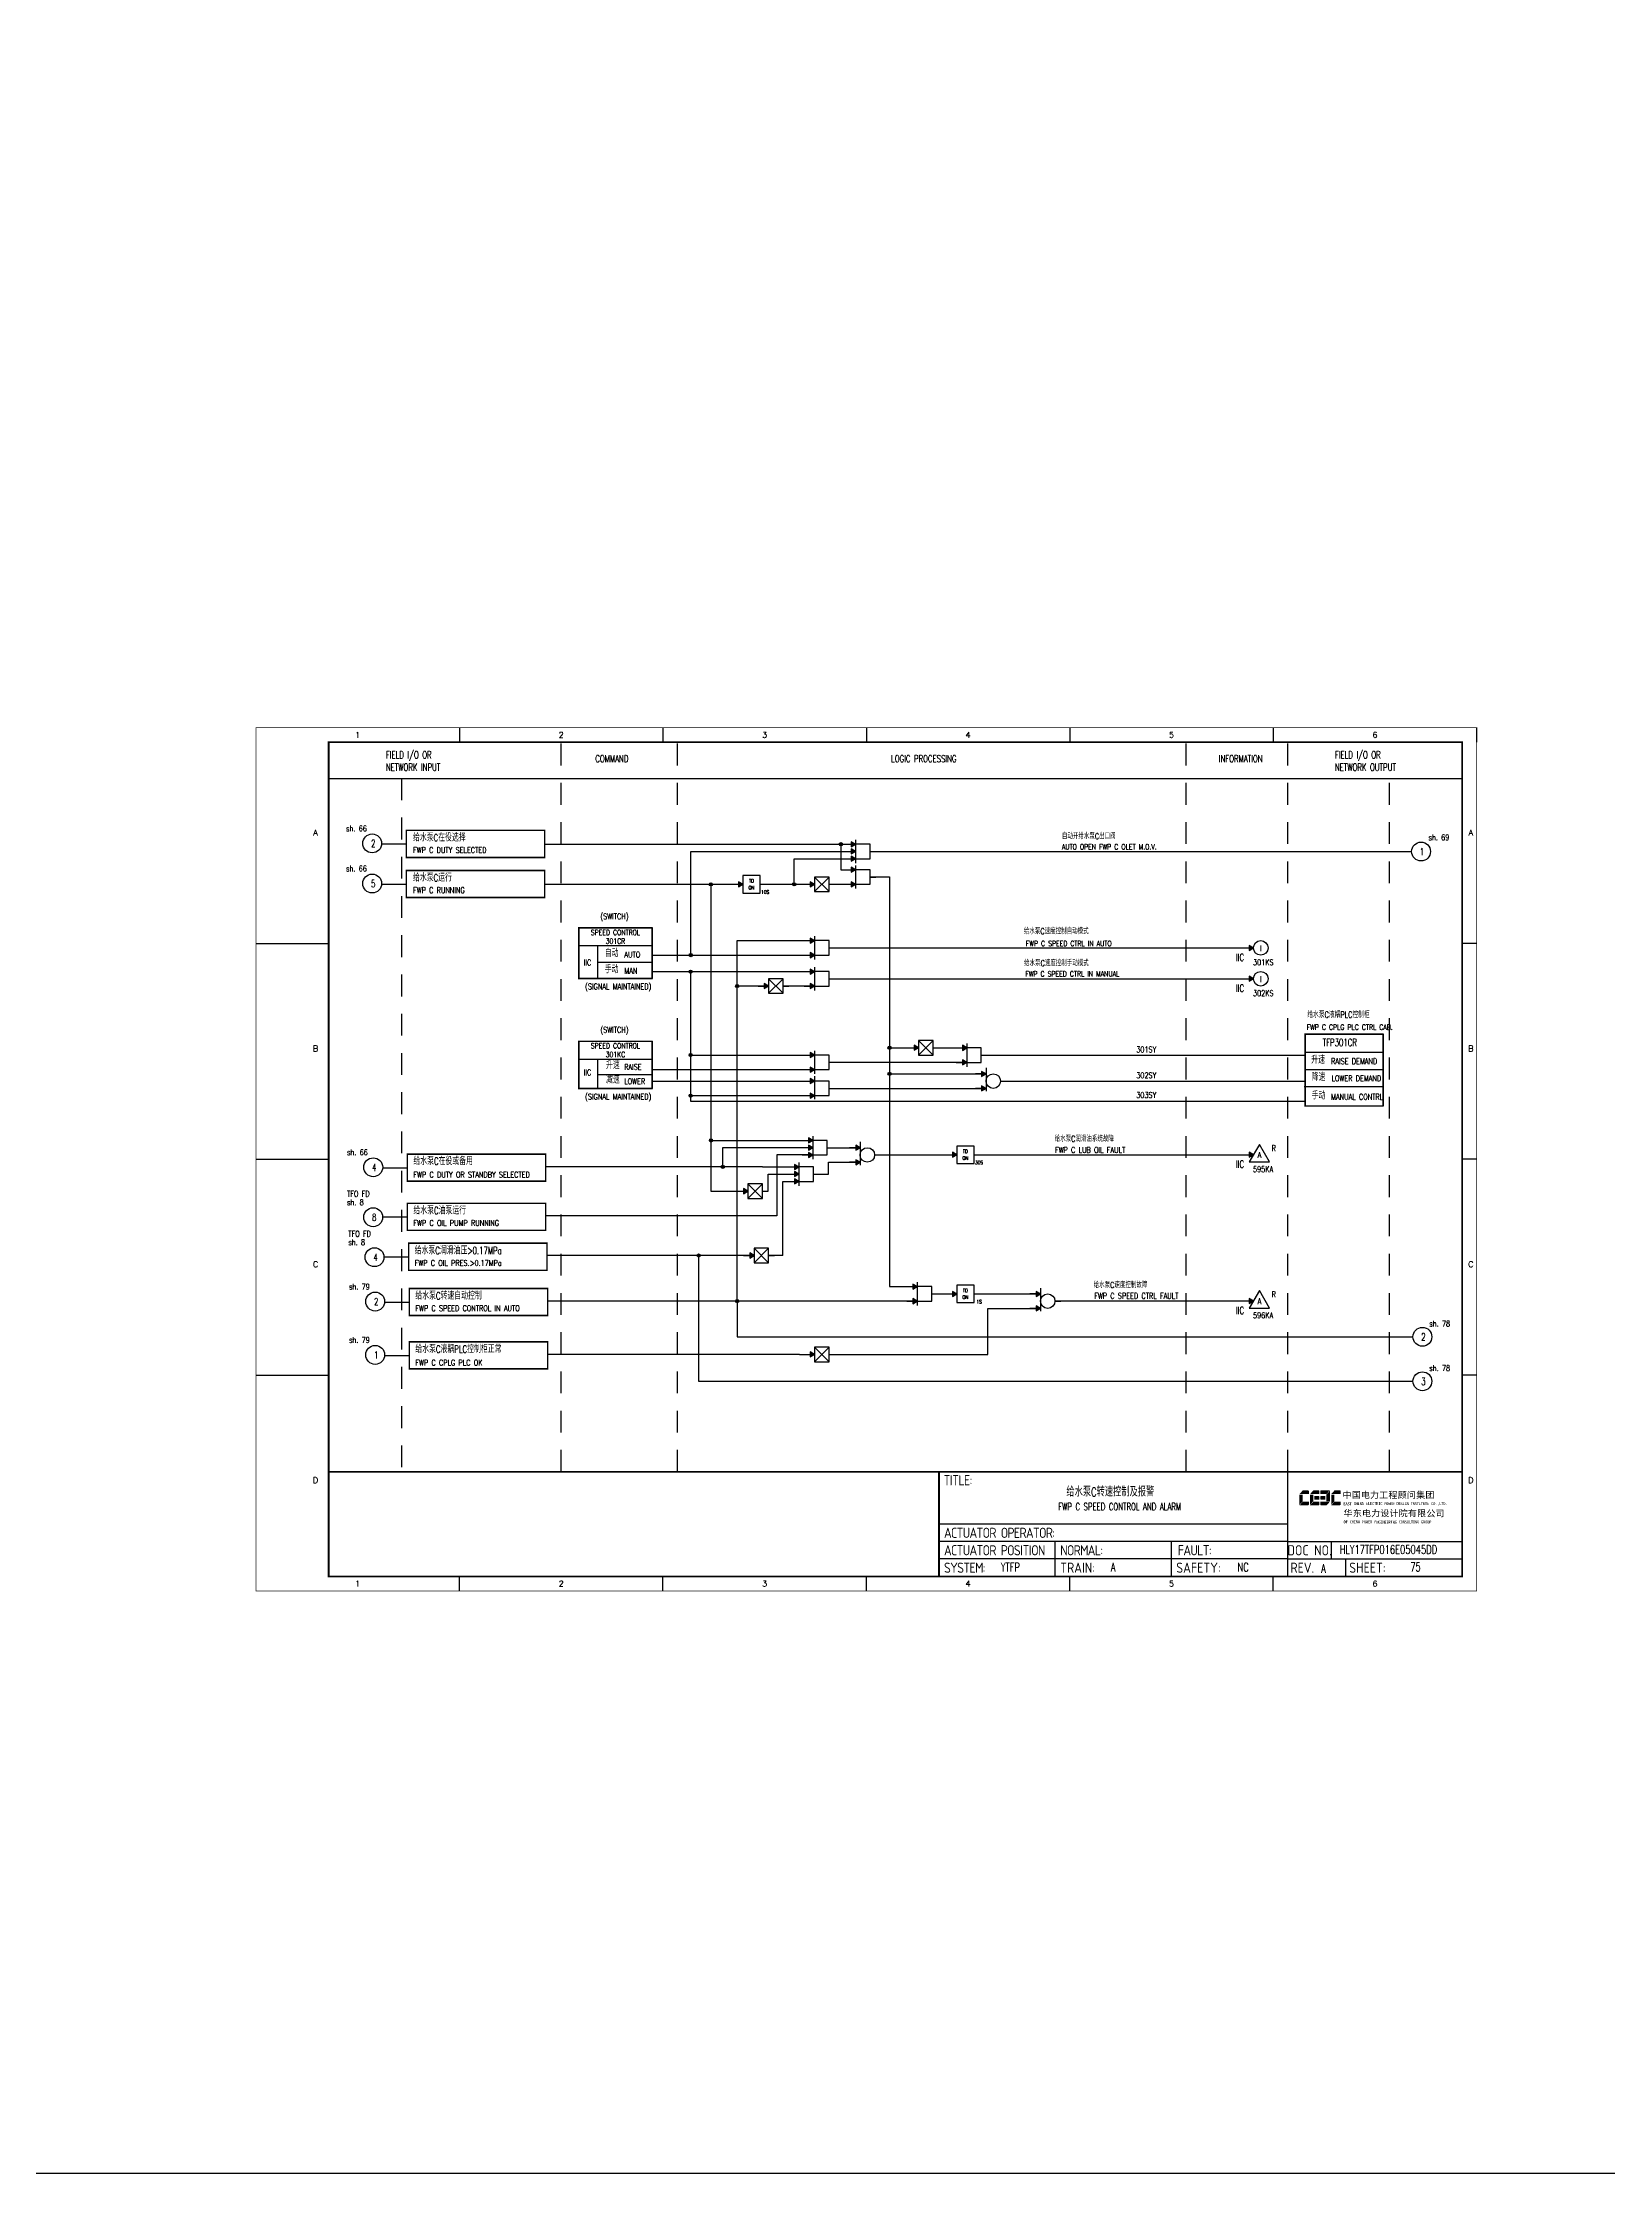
# Model space of a CAD drawing. Header units: millimetres. Extents: x 38833 to 52469, y 29493 to 32647.
# Drawn here: x 44961 to 45500, y 29493 to 30226 of the extents above; entities that cross this region are included whole.
import ezdxf
from ezdxf.enums import TextEntityAlignment as Align

# ---------------------------------------------------------------- set-up
doc = ezdxf.new("R2010")
doc.units = ezdxf.units.MM
doc.linetypes.add('JIS_02_0.7', pattern=[1.35, 0.75, -0.6])
for name, color, linetype in [('BLOCK', 7, 'Continuous'), ('BORDER', 1, 'Continuous'), ('MLINE', 6, 'Continuous'), ('TITLE', 1, 'Continuous'), ('TK', 7, 'Continuous'), ('图框_外框线', 7, 'Continuous'), ('图框_标题栏文字', 6, 'Continuous')]:
    doc.layers.add(name, color=color, linetype=linetype)
doc.styles.add('DANIEL', font='COMPLEX', dxfattribs={"width": 0.7, "bigfont": 'GVFS'})
doc.styles.add('ecepdi', font='simhei.ttf', dxfattribs={"width": 0.9})
doc.styles.get("Standard").update_dxf_attribs({"font": 'romans.shx', "width": 0.7, "bigfont": 'hztxta.shx'})
doc.styles.add('工程字', font='gbenor.shx', dxfattribs={"bigfont": 'gbcbig.shx'})

# ---------------------------------------------------------------- blocks, each defined once
blk = doc.blocks.new('TD ON')
at = {"layer": 'BORDER'}
blk.add_hatch(color=256, dxfattribs=at).paths.add_polyline_path([(2178.99, 3763.24), (2177.49, 3764.11), (2177.49, 3762.37)])
for p, q in [((2176.99, 3763.24), (2178.99, 3763.24)), ((2184.99, 3763.24), (2186.99, 3763.24))]:
    blk.add_line(p, q, dxfattribs=at)
for points in [[(2178.99, 3763.24), (2177.49, 3764.11), (2177.49, 3762.37)], [(2184.99, 3766.24), (2178.99, 3766.24), (2178.99, 3760.24), (2184.99, 3760.24)]]:
    blk.add_lwpolyline(points, close=True, dxfattribs=at)
at = {"layer": 'BORDER', "style": 'DANIEL', "width": 0.8}
for s, p in [('ON', (2181.94, 3762.09)), ('TD', (2181.94, 3764.43))]:
    blk.add_text(s, height=1.2, dxfattribs=at).set_placement(p, align=Align.MIDDLE)
blk = doc.blocks.new('huo')
at = {"layer": 'BORDER'}
for points in [[(-72.15, 909.27), (-73.65, 910.13), (-73.65, 908.4)], [(-72.15, 904.27), (-73.65, 905.13), (-73.65, 903.4)]]:
    blk.add_hatch(color=256, dxfattribs=at).paths.add_polyline_path(points)
for p, q in [((-72.15, 909.27), (-75.75, 909.27)), ((-72.15, 911.28), (-72.15, 903.28)), ((-72.15, 904.27), (-75.75, 904.27)), ((-67.15, 906.77), (-65.15, 906.77))]:
    blk.add_line(p, q, dxfattribs=at)
for points in [[(-72.15, 909.27), (-73.65, 910.13), (-73.65, 908.4)], [(-72.15, 904.27), (-73.65, 905.13), (-73.65, 903.4)]]:
    blk.add_lwpolyline(points, close=True, dxfattribs=at)
blk.add_circle((-69.65, 906.77), 2.5, dxfattribs=at)
blk = doc.blocks.new('A$C1E0003F3')
h = blk.add_hatch(color=152)
edge = h.paths.add_edge_path()
edge.add_ellipse((5.15, 4.41), major_axis=(0, 0.211), ratio=0.769231, start_angle=-90, end_angle=0)
edge.add_line((5.15, 4.62), (3.22, 4.62))
edge.add_line((3.22, 4.62), (2.09, 3.35))
edge.add_line((2.09, 3.35), (5.32, 3.35))
edge.add_line((5.32, 3.35), (5.32, 4.41))
h.paths.add_polyline_path([(3.22, 3.23), (2.09, 3.23), (2.09, -0.36), (3.22, 0.91)])
edge = h.paths.add_edge_path()
edge.add_line((5.32, 0.81), (3.27, 0.81))
edge.add_line((3.27, 0.81), (2.13, -0.46))
edge.add_line((2.13, -0.46), (5.15, -0.46))
edge.add_ellipse((5.15, -0.25), major_axis=(0, 0.211), ratio=0.769231, start_angle=180, end_angle=270)
edge.add_line((5.32, -0.25), (5.32, 0.81))
h = blk.add_hatch(color=152)
edge = h.paths.add_edge_path()
edge.add_ellipse((8.78, 4.41), major_axis=(0, 0.211), ratio=0.769231, start_angle=-90, end_angle=0)
edge.add_line((8.78, 4.62), (6.84, 4.62))
edge.add_line((6.84, 4.62), (5.71, 3.35))
edge.add_line((5.71, 3.35), (8.94, 3.35))
edge.add_line((8.94, 3.35), (8.94, 4.41))
h.paths.add_polyline_path([(6.84, 3.23), (5.71, 3.23), (5.71, -0.36), (6.84, 0.91)])
edge = h.paths.add_edge_path()
edge.add_ellipse((8.78, 2.49), major_axis=(0, 0.211), ratio=0.769231, start_angle=-90, end_angle=0)
edge.add_line((8.78, 2.7), (7.22, 2.7))
edge.add_line((7.22, 2.7), (7.22, 1.44))
edge.add_line((7.22, 1.44), (8.78, 1.44))
edge.add_ellipse((8.78, 1.65), major_axis=(0, 0.211), ratio=0.769231, start_angle=180, end_angle=270)
edge.add_line((8.94, 1.65), (8.94, 2.49))
edge = h.paths.add_edge_path()
edge.add_line((8.94, 0.81), (6.89, 0.81))
edge.add_line((6.89, 0.81), (5.75, -0.46))
edge.add_line((5.75, -0.46), (8.78, -0.46))
edge.add_ellipse((8.78, -0.25), major_axis=(0, 0.211), ratio=0.769231, start_angle=180, end_angle=270)
edge.add_line((8.94, -0.25), (8.94, 0.81))
h = blk.add_hatch(color=1)
edge = h.paths.add_edge_path()
edge.add_line((12.48, 4.62), (9.46, 4.62))
edge.add_ellipse((9.46, 4.41), major_axis=(0, 0.211), ratio=0.769231, start_angle=0, end_angle=90)
edge.add_line((9.3, 4.41), (9.3, 3.35))
edge.add_line((9.3, 3.35), (11.35, 3.35))
edge.add_line((11.35, 3.35), (12.48, 4.62))
h.paths.add_polyline_path([(12.57, 4.56), (11.38, 3.23), (11.38, 0.93), (12.57, 0.93)])
edge = h.paths.add_edge_path()
edge.add_line((11.03, 2.7), (9.46, 2.7))
edge.add_ellipse((9.46, 2.49), major_axis=(0, 0.211), ratio=0.769231, start_angle=0, end_angle=90)
edge.add_line((9.3, 2.49), (9.3, 1.65))
edge.add_ellipse((9.46, 1.65), major_axis=(0, 0.211), ratio=0.769231, start_angle=90, end_angle=180)
edge.add_line((9.46, 1.44), (11.03, 1.44))
edge.add_line((11.03, 1.44), (11.03, 2.7))
h = blk.add_hatch(color=1)
edge = h.paths.add_edge_path()
edge.add_line((12.58, 0.79), (9.3, 0.79))
edge.add_line((9.3, 0.79), (9.3, -0.27))
edge.add_ellipse((9.46, -0.27), major_axis=(0, 0.211), ratio=0.769231, start_angle=90, end_angle=180)
edge.add_line((9.46, -0.48), (11.43, -0.48))
edge.add_line((11.43, -0.48), (12.58, 0.79))
h = blk.add_hatch(color=152)
edge = h.paths.add_edge_path()
edge.add_ellipse((16.11, 4.41), major_axis=(0, 0.211), ratio=0.769231, start_angle=-90, end_angle=0)
edge.add_line((16.11, 4.62), (14.14, 4.62))
edge.add_line((14.14, 4.62), (13, 3.35))
edge.add_line((13, 3.35), (16.27, 3.35))
edge.add_line((16.27, 3.35), (16.27, 4.41))
h.paths.add_polyline_path([(14.14, 3.23), (13, 3.23), (13, -0.36), (14.14, 0.91)])
edge = h.paths.add_edge_path()
edge.add_line((16.27, 0.81), (14.18, 0.81))
edge.add_line((14.18, 0.81), (13.04, -0.46))
edge.add_line((13.04, -0.46), (16.03, -0.46))
edge.add_ellipse((16.03, -0.15), major_axis=(0, 0.316), ratio=0.769231, start_angle=180, end_angle=270)
edge.add_line((16.27, -0.15), (16.27, 0.81))
at = {"layer": 'TITLE', "color": 7, "style": 'ecepdi'}
for s, p in [('中', (16.92, 1.94)), ('国', (20.09, 2)), ('电', (23.25, 1.99)), ('力', (26.39, 1.96)), ('工', (29.53, 1.95)), ('程', (32.71, 1.98)), ('顾', (35.9, 1.98)), ('问', (39.09, 1.94)), ('集', (42.26, 1.98)), ('团', (45.42, 2.01)), ('华', (17.24, -4.31)), ('东', (20.45, -4.29)), ('电', (23.62, -4.35)), ('力', (26.75, -4.32)), ('设', (29.92, -4.3)), ('计', (33.05, -4.31)), ('院', (36.26, -4.29)), ('有', (39.41, -4.29)), ('限', (42.57, -4.32)), ('公', (45.78, -4.38)), ('司', (48.91, -4.35))]:
    blk.add_text(s, height=2.2, dxfattribs=at).set_placement(p)
at = {"layer": 'TITLE', "color": 7, "style": 'ecepdi', "width": 0.975}
for s, p in [('E', (17.58, 0.02)), ('A', (18.29, 0.03)), ('S', (19, 0.03)), ('T', (19.7, 0.03)), ('C', (21.1, 0.09)), ('H', (21.77, 0.09)), ('I', (22.46, 0.09)), ('N', (23.17, 0.1)), ('A', (23.86, 0.1)), ('E', (25.35, 0.09)), ('L', (26.05, 0.11)), ('E', (26.76, 0.1)), ('C', (27.46, 0.12)), ('T', (28.18, 0.11)), ('R', (28.87, 0.1)), ('I', (29.57, 0.11)), ('C', (30.28, 0.1)), ('P', (31.64, 0.09)), ('O', (32.32, 0.08)), ('W', (33.03, 0.08)), ('E', (33.72, 0.08)), ('R', (34.42, 0.09)), ('D', (35.81, 0.1)), ('E', (36.52, 0.1)), ('S', (37.2, 0.1)), ('I', (37.91, 0.09)), ('G', (38.68, 0.11)), ('N', (39.38, 0.09)), ('I', (40.72, 0.07)), ('N', (41.43, 0.08)), ('S', (42.14, 0.08)), ('T', (42.83, 0.08)), ('I', (43.52, 0.09)), ('T', (44.22, 0.07)), ('U', (44.93, 0.07)), ('T', (45.63, 0.08)), ('E', (46.34, 0.09)), ('C', (47.76, 0.11)), ('O', (48.48, 0.1)), ('L', (50.56, 0.1)), ('T', (51.27, 0.1)), ('D', (51.96, 0.1)), ('O', (17.67, -6.18)), ('OF', (18.01, -6.2)), ('F', (18.37, -6.2)), ('C', (19.8, -6.19)), ('H', (20.47, -6.19)), ('I', (21.15, -6.19)), ('N', (21.87, -6.18)), ('A', (22.56, -6.18)), ('P', (23.98, -6.2)), ('O', (24.66, -6.21)), ('W', (25.36, -6.21)), ('E', (26.06, -6.21)), ('R', (26.75, -6.2)), ('E', (28.19, -6.24)), ('N', (28.91, -6.27)), ('G', (29.62, -6.26)), ('I', (30.32, -6.27)), ('N', (31.02, -6.27)), ('E', (31.7, -6.28)), ('E', (32.41, -6.27)), ('R', (33.1, -6.24)), ('I', (33.81, -6.24)), ('N', (34.51, -6.26)), ('G', (35.2, -6.24)), ('C', (36.61, -6.19)), ('O', (37.3, -6.21)), ('N', (38, -6.2)), ('S', (38.71, -6.21)), ('U', (39.41, -6.18)), ('L', (40.11, -6.18)), ('T', (40.81, -6.19)), ('I', (41.51, -6.21)), ('N', (42.2, -6.21)), ('G', (42.91, -6.17)), ('G', (44.29, -6.2)), ('R', (45, -6.21)), ('O', (45.69, -6.22)), ('U', (46.39, -6.2)), ('P', (47.1, -6.23)), ('.', (49.23, 0.1)), (',', (49.87, 0.1)), ('.', (52.72, 0.11))]:
    blk.add_text(s, height=1, dxfattribs=at).set_placement(p, align=Align.MIDDLE_CENTER)
blk = doc.blocks.new('A$C613255F0')
for p, q in [((70, 297), (70, 292)), ((140, 297), (140, 292)), ((210, 297), (210, 292)), ((280, 297), (280, 292)), ((350, 297), (350, 292)), ((420, 297), (420, 292)), ((0, 222.75), (25, 222.75)), ((420, 222.75), (415, 222.75)), ((0, 148.5), (25, 148.5)), ((420, 148.5), (415, 148.5)), ((0, 74.25), (25, 74.25)), ((420, 74.25), (415, 74.25)), ((70, 0), (70, 5)), ((140, 0), (140, 5)), ((210, 0), (210, 5)), ((280, 0), (280, 5)), ((350, 0), (350, 5))]:
    blk.add_line(p, q)
at = {"layer": 'MLINE', "linetype": 'JIS_02_0.7', "ltscale": 10}
for p, q in [((105, 41), (105, 292)), ((145, 41), (145, 292)), ((320, 41), (320, 292)), ((355, 41), (355, 292)), ((50, 279.56), (50, 41)), ((390, 41), (390, 279.56))]:
    blk.add_line(p, q, dxfattribs=at)
at = {"layer": 'MLINE'}
blk.add_line((25, 279.56), (415, 279.56), dxfattribs=at)
at = {"layer": '图框_外框线'}
for p, q in [((355, 5), (355, 41)), ((355, 23), (235, 23)), ((355, 17), (235, 17)), ((275, 11), (275, 17)), ((315, 11), (315, 17)), ((355, 17), (415, 17)), ((370, 11), (370, 17)), ((355, 11), (235, 11)), ((355, 11), (235, 11)), ((275, 5), (275, 11)), ((315, 5), (315, 11)), ((355, 11), (415, 11)), ((375, 5), (375, 11))]:
    blk.add_line(p, q, dxfattribs=at)
for points, const_width in [([(0, 0), (420, 0), (420, 297), (0, 297)], 0.3), ([(25, 5), (415, 5), (415, 292), (25, 292)], 0.6)]:
    blk.add_lwpolyline(points, close=True, dxfattribs=dict(at, const_width=const_width))
at = {"layer": '图框_外框线', "const_width": 0.6}
blk.add_lwpolyline([(235, 41), (25, 41)], dxfattribs=at)
at = {"layer": '图框_外框线'}
blk.add_lwpolyline([(415, 41, 0.6, 0.6, 0), (235, 41, 0.6, 0.6, 0), (235, 5, 0, 0, 0)], format="xyseb", dxfattribs=at)
blk.add_blockref('A$C1E0003F3', (356.94, 29.95))
at = {"layer": 'MLINE', "char_height": 2.5, "width": 31.8959, "attachment_point": 1}
for s, insert in [('FIELD I/O OR', (44.67, 288.89)), ('COMMAND', (116.74, 287.58)), ('LOGIC PROCESSING', (218.52, 287.58)), ('INFORMATION', (331.25, 287.58)), ('FIELD I/O OR', (371.22, 288.89)), ('NETWORK INPUT', (44.67, 284.64)), ('NETWORK OUTPUT', (371.22, 284.64))]:
    blk.add_mtext(s, dxfattribs=dict(at, insert=insert))
at = {"layer": 'TK', "color": 3}
for s, p in [('1', (35, 294.5)), ('2', (105, 294.5)), ('3', (175, 294.5)), ('4', (245, 294.5)), ('5', (315, 294.5)), ('6', (385, 294.5)), ('1', (35, 2.5)), ('2', (105, 2.5)), ('3', (175, 2.5)), ('4', (245, 2.5)), ('5', (315, 2.5)), ('6', (385, 2.5))]:
    blk.add_text(s, height=2, dxfattribs=at).set_placement(p, align=Align.MIDDLE)
for s, p in [('A', (20.5, 259.88)), ('A', (418, 259.88)), ('B', (20.5, 185.62)), ('B', (418, 185.62)), ('C', (20.5, 111.38)), ('C', (418, 111.38)), ('D', (20.5, 37.12)), ('D', (418, 37.12))]:
    blk.add_text(s, height=2, dxfattribs=at).set_placement(p, align=Align.CENTER)
at = {"layer": '图框_标题栏文字', "char_height": 3.5, "style": '工程字'}
for s, insert, width, attachment_point in [('{\\T0.9; TITLE:}', (234.86, 38.09), 14.2249, 4), ('{\\T0.9; ACTUATOR OPERATOR:}', (235, 20), 40, 4), ('{\\T0.9; ACTUATOR POSITION}', (235, 14), 45, 4), ('{\\T0.9; NORMAL:}', (275, 14), 18.2557, 4), ('{\\T0.9; FAULT:}', (315.44, 14), 15, 4), ('DOC NO.', (362.5, 14), 15, 5), ('{\\T0.9; SYSTEM:}', (235, 8), 17.9526, 4), ('{\\T0.9; }TRAIN: ', (275, 8), 17.6638, 4), ('SAFETY:', (324.3, 8), 22.3993, 5), ('REV.', (360, 8), 10, 5), ('SHEET:', (382.42, 8), 20, 5)]:
    blk.add_mtext(s, dxfattribs=dict(at, insert=insert, width=width, attachment_point=attachment_point))

msp = doc.modelspace()

# ---------------------------------------------------------------- hatches: boundary and pattern name
h = msp.add_hatch(color=256)
edge = h.paths.add_edge_path()
edge.add_arc((45235.8, 29950.37), 0.55, 0, 360)
h = msp.add_hatch(color=256)
edge = h.paths.add_edge_path()
edge.add_arc((45191.06, 29936.55), 0.55, 0, 360)
h = msp.add_hatch(color=256)
edge = h.paths.add_edge_path()
edge.add_arc((45219.74, 29936.58), 0.55, 0, 360)
for points in [[(45377.77, 29914.69), (45376.27, 29915.56), (45376.27, 29913.83)], [(45377.77, 29904.07), (45376.27, 29904.93), (45376.27, 29903.2)], [(45377.77, 29843.54), (45376.27, 29844.41), (45376.27, 29842.68)], [(45377.77, 29793.24), (45376.27, 29794.11), (45376.27, 29792.38)]]:
    msp.add_hatch(color=256).paths.add_polyline_path(points)
h = msp.add_hatch(color=256)
edge = h.paths.add_edge_path()
edge.add_arc((45184.14, 29912.21), 0.55, 0, 360)
h = msp.add_hatch(color=256)
edge = h.paths.add_edge_path()
edge.add_arc((45184.11, 29906.51), 0.55, 0, 360)
h = msp.add_hatch(color=256)
edge = h.paths.add_edge_path()
edge.add_arc((45200.12, 29901.57), 0.55, 0, 360)
h = msp.add_hatch(color=256)
edge = h.paths.add_edge_path()
edge.add_arc((45252.55, 29880.33), 0.55, 0, 360)
h = msp.add_hatch(color=256)
edge = h.paths.add_edge_path()
edge.add_arc((45184.11, 29877.83), 0.55, 0, 360)
h = msp.add_hatch(color=256)
edge = h.paths.add_edge_path()
edge.add_arc((45252.55, 29871.37), 0.55, 0, 360)
h = msp.add_hatch(color=256)
edge = h.paths.add_edge_path()
edge.add_arc((45184.11, 29863.87), 0.55, 0, 360)
h = msp.add_hatch(color=256)
edge = h.paths.add_edge_path()
edge.add_arc((45191.09, 29848.47), 0.55, 0, 360)
h = msp.add_hatch(color=256)
edge = h.paths.add_edge_path()
edge.add_arc((45195.15, 29839.37), 0.55, 0, 360)
h = msp.add_hatch(color=256)
edge = h.paths.add_edge_path()
edge.add_arc((45186.86, 29808.88), 0.55, 0, 360)
h = msp.add_hatch(color=256)
edge = h.paths.add_edge_path()
edge.add_arc((45200.12, 29793.18), 0.55, 0, 360)
at = {"layer": 'BORDER'}
for points in [[(45240.88, 29950.38), (45239.38, 29951.24), (45239.38, 29949.51)], [(45240.88, 29947.9), (45239.38, 29948.76), (45239.38, 29947.03)], [(45240.88, 29945.38), (45239.38, 29946.24), (45239.38, 29944.51)], [(45226.75, 29936.58), (45225.25, 29937.45), (45225.25, 29935.72)], [(45240.88, 29941.58), (45239.38, 29942.45), (45239.38, 29940.72)], [(45240.88, 29936.58), (45239.38, 29937.45), (45239.38, 29935.72)], [(45226.75, 29917.19), (45225.25, 29918.06), (45225.25, 29916.33)], [(45226.75, 29912.19), (45225.25, 29913.06), (45225.25, 29911.33)], [(45210.92, 29901.57), (45209.42, 29902.43), (45209.42, 29900.7)], [(45226.75, 29906.57), (45225.25, 29907.43), (45225.25, 29905.7)], [(45226.75, 29901.57), (45225.25, 29902.43), (45225.25, 29900.7)], [(45226.75, 29877.83), (45225.25, 29878.69), (45225.25, 29876.96)], [(45262.55, 29880.33), (45261.05, 29881.19), (45261.05, 29879.46)], [(45279.11, 29880.32), (45277.61, 29881.18), (45277.61, 29879.45)], [(45226.75, 29872.83), (45225.25, 29873.69), (45225.25, 29871.96)], [(45279.11, 29875.32), (45277.61, 29876.18), (45277.61, 29874.45)], [(45226.75, 29868.87), (45225.25, 29869.74), (45225.25, 29868)], [(45226.75, 29863.87), (45225.25, 29864.74), (45225.25, 29863)], [(45226.11, 29848.47), (45224.61, 29849.33), (45224.61, 29847.6)], [(45226.11, 29845.98), (45224.61, 29846.85), (45224.61, 29845.12)], [(45226.11, 29843.47), (45224.61, 29844.33), (45224.61, 29842.6)], [(45221.33, 29839.37), (45219.83, 29840.23), (45219.83, 29838.5)], [(45221.33, 29836.89), (45219.83, 29837.75), (45219.83, 29836.02)], [(45221.33, 29834.37), (45219.83, 29835.23), (45219.83, 29833.5)], [(45203.81, 29831.01), (45202.31, 29831.87), (45202.31, 29830.14)], [(45205.92, 29808.88), (45204.42, 29809.75), (45204.42, 29808.01)], [(45262.09, 29798.17), (45260.59, 29799.03), (45260.59, 29797.3)], [(45262.09, 29793.17), (45260.59, 29794.03), (45260.59, 29792.3)], [(45226.75, 29774.82), (45225.25, 29775.69), (45225.25, 29773.96)]]:
    msp.add_hatch(color=256, dxfattribs=at).paths.add_polyline_path(points)

# ---------------------------------------------------------------- linework, layer by layer
for p, q in [((45086.29, 29955.15), (45133.91, 29955.15)), ((45133.91, 29945.81), (45133.91, 29955.15)), ((45086.29, 29950.34), (45077.78, 29950.34)), ((45133.91, 29945.81), (45086.29, 29945.81)), ((45133.88, 29950.38), (45240.88, 29950.38)), ((45184.14, 29912.21), (45184.14, 29947.9)), ((45184.14, 29947.9), (45240.88, 29947.9)), ((45219.74, 29936.58), (45219.74, 29945.38)), ((45219.74, 29945.38), (45240.88, 29945.38)), ((45235.8, 29950.38), (45235.8, 29941.58)), ((45245.9, 29947.88), (45432.18, 29947.88)), ((45086.29, 29941.36), (45133.91, 29941.36)), ((45235.8, 29941.58), (45240.88, 29941.58)), ((45245.88, 29939.09), (45252.55, 29939.09)), ((45252.55, 29939.09), (45252.55, 29877.85)), ((45086.29, 29936.55), (45077.78, 29936.55)), ((45133.91, 29932.02), (45086.29, 29932.02)), ((45133.88, 29936.58), (45202.08, 29936.58)), ((45191.09, 29936.58), (45191.09, 29847.21)), ((45208.08, 29936.58), (45219.74, 29936.58)), ((45219.74, 29936.58), (45226.75, 29936.58)), ((45231.75, 29936.58), (45240.88, 29936.58)), ((45145.64, 29915.47), (45170.81, 29915.47)), ((45152.06, 29915.47), (45152.06, 29904.18)), ((45200.12, 29793.13), (45200.12, 29917.19)), ((45200.12, 29917.19), (45226.75, 29917.19)), ((45152.06, 29909.81), (45170.81, 29909.81)), ((45170.8, 29912.19), (45226.75, 29912.19)), ((45231.75, 29914.69), (45377.77, 29914.69)), ((45152.06, 29904.18), (45170.81, 29904.18)), ((45152.06, 29904.18), (45170.81, 29904.18)), ((45152.06, 29904.18), (45170.81, 29904.18)), ((45170.8, 29906.57), (45226.75, 29906.57)), ((45184.11, 29906.51), (45184.11, 29876.05)), ((45210.92, 29901.57), (45200.12, 29901.57)), ((45226.75, 29901.57), (45215.92, 29901.57)), ((45231.75, 29904.07), (45377.77, 29904.07)), ((45252.55, 29880.33), (45262.55, 29880.33)), ((45267.55, 29880.33), (45279.09, 29880.33)), ((45395.56, 29878.88), (45422.34, 29878.88)), ((45395.56, 29878.88), (45422.34, 29878.88)), ((45145.64, 29876.46), (45170.81, 29876.46)), ((45152.06, 29876.46), (45152.06, 29866.28)), ((45152.06, 29876.46), (45170.81, 29876.46)), ((45170.8, 29872.83), (45226.75, 29872.83)), ((45184.11, 29877.83), (45226.75, 29877.83)), ((45184.11, 29876.05), (45184.11, 29865.09)), ((45231.75, 29875.33), (45279.09, 29875.33)), ((45252.55, 29877.85), (45252.55, 29870.47)), ((45252.55, 29871.37), (45285.74, 29871.37)), ((45284.11, 29877.82), (45395.56, 29877.82)), ((45395.4, 29872.92), (45422.19, 29872.92)), ((45152.06, 29871.14), (45170.81, 29871.14)), ((45152.06, 29866.28), (45170.81, 29866.28)), ((45152.06, 29866.28), (45170.81, 29866.28)), ((45170.8, 29868.87), (45226.75, 29868.87)), ((45184.11, 29865.09), (45184.11, 29861.96)), ((45231.75, 29866.37), (45285.74, 29866.37)), ((45252.55, 29870.47), (45252.55, 29798.17)), ((45290.74, 29868.87), (45395.56, 29868.87)), ((45395.25, 29866.97), (45422.03, 29866.97)), ((45184.11, 29863.87), (45226.75, 29863.87)), ((45184.11, 29861.96), (45395.56, 29861.96)), ((45395.56, 29860.33), (45422.34, 29860.33)), ((45395.56, 29860.33), (45422.34, 29860.33)), ((45395.56, 29860.33), (45422.34, 29860.33)), ((45086.64, 29843.73), (45134.25, 29843.73)), ((45086.64, 29834.39), (45086.64, 29843.73)), ((45134.25, 29834.39), (45134.25, 29843.73)), ((45191.09, 29848.47), (45226.11, 29848.47)), ((45191.09, 29847.21), (45191.09, 29831.01)), ((45195.15, 29839.37), (45195.15, 29845.98)), ((45195.15, 29845.98), (45226.11, 29845.98)), ((45226.11, 29843.47), (45213.81, 29843.47)), ((45213.81, 29843.47), (45213.81, 29822.49)), ((45231.11, 29845.97), (45242.4, 29845.97)), ((45247.4, 29843.47), (45275.69, 29843.47)), ((45281.69, 29843.54), (45377.77, 29843.54)), ((45086.64, 29838.92), (45078.12, 29838.92)), ((45208.8, 29839.37), (45134.16, 29839.37)), ((45208.8, 29839.37), (45221.33, 29839.37)), ((45210.81, 29836.89), (45221.33, 29836.89)), ((45210.81, 29831.01), (45210.81, 29836.89)), ((45226.33, 29836.87), (45231.58, 29836.87)), ((45231.58, 29836.87), (45231.58, 29840.97)), ((45231.58, 29840.97), (45242.4, 29840.97)), ((45134.25, 29834.39), (45086.64, 29834.39)), ((45191.09, 29831.01), (45203.81, 29831.01)), ((45215.79, 29808.88), (45215.79, 29834.37)), ((45215.79, 29834.37), (45221.33, 29834.37)), ((45086.64, 29822.04), (45078.12, 29822.04)), ((45086.64, 29826.85), (45134.25, 29826.85)), ((45086.64, 29817.51), (45086.64, 29826.85)), ((45213.81, 29822.49), (45134.16, 29822.49)), ((45134.25, 29817.51), (45134.25, 29826.85)), ((45134.25, 29817.51), (45086.64, 29817.51)), ((45087.09, 29813.1), (45134.7, 29813.1)), ((45134.7, 29803.76), (45134.7, 29813.1)), ((45087.09, 29808.29), (45078.57, 29808.29)), ((45205.92, 29808.88), (45134.7, 29808.88)), ((45186.86, 29808.88), (45186.86, 29765.63)), ((45215.79, 29808.88), (45210.92, 29808.88)), ((45134.7, 29803.76), (45087.09, 29803.76)), ((45252.55, 29798.17), (45262.09, 29798.17)), ((45087.31, 29792.72), (45078.79, 29792.72)), ((45087.31, 29797.53), (45134.92, 29797.53)), ((45262.09, 29793.17), (45134.83, 29793.17)), ((45134.92, 29788.19), (45134.92, 29797.53)), ((45200.12, 29793.13), (45200.12, 29780.94)), ((45267.09, 29795.67), (45275.69, 29795.67)), ((45281.69, 29795.67), (45304.45, 29795.67)), ((45286.37, 29774.82), (45286.37, 29790.67)), ((45286.37, 29790.67), (45304.45, 29790.67)), ((45309.45, 29793.24), (45377.77, 29793.24)), ((45134.92, 29788.19), (45087.31, 29788.19)), ((45087.31, 29779.19), (45134.92, 29779.19)), ((45134.92, 29769.85), (45134.92, 29779.19)), ((45200.12, 29780.94), (45432.64, 29780.94)), ((45087.31, 29774.38), (45078.79, 29774.38)), ((45134.92, 29769.85), (45087.31, 29769.85)), ((45221.58, 29774.82), (45134.83, 29774.82)), ((45221.58, 29774.82), (45226.75, 29774.82)), ((45231.75, 29774.82), (45286.37, 29774.82)), ((45186.86, 29765.63), (45432.64, 29765.63))]:
    msp.add_line(p, q)
for points in [[(39417.51, 32646.72), (50497.51, 32646.72), (50497.51, 29493.1), (39417.51, 29493.1)], [(45145.64, 29921.59), (45170.81, 29921.59), (45170.81, 29904.18), (45145.64, 29904.18)], [(45377.77, 29914.69), (45376.27, 29915.56), (45376.27, 29913.83)], [(45377.77, 29904.07), (45376.27, 29904.93), (45376.27, 29903.2)], [(45145.64, 29882.58), (45170.81, 29882.58), (45170.81, 29866.28), (45145.64, 29866.28)], [(45377.77, 29843.54), (45376.27, 29844.41), (45376.27, 29842.68)], [(45377.77, 29793.24), (45376.27, 29794.11), (45376.27, 29792.38)]]:
    msp.add_lwpolyline(points, close=True)
at = {"const_width": 0.5}
for points in [[(45086.29, 29955.15), (45133.91, 29955.15), (45133.91, 29945.81), (45086.29, 29945.81), (45086.29, 29955.15)], [(45086.29, 29941.36), (45133.91, 29941.36), (45133.91, 29932.02), (45086.29, 29932.02), (45086.29, 29941.36)], [(45145.64, 29921.59), (45170.81, 29921.59), (45170.81, 29904.18), (45145.64, 29904.18), (45145.64, 29921.59)], [(45145.64, 29882.58), (45170.81, 29882.58), (45170.81, 29866.28), (45145.64, 29866.28), (45145.64, 29882.58)], [(45395.56, 29885), (45422.34, 29885), (45422.34, 29860.33), (45395.56, 29860.33), (45395.56, 29885)], [(45086.64, 29843.73), (45134.25, 29843.73), (45134.25, 29834.39), (45086.64, 29834.39), (45086.64, 29843.73)], [(45086.64, 29826.85), (45134.25, 29826.85), (45134.25, 29817.51), (45086.64, 29817.51), (45086.64, 29826.85)], [(45087.09, 29813.1), (45134.7, 29813.1), (45134.7, 29803.76), (45087.09, 29803.76), (45087.09, 29813.1)], [(45087.31, 29797.53), (45134.92, 29797.53), (45134.92, 29788.19), (45087.31, 29788.19), (45087.31, 29797.53)], [(45087.31, 29779.19), (45134.92, 29779.19), (45134.92, 29769.85), (45087.31, 29769.85), (45087.31, 29779.19)]]:
    msp.add_lwpolyline(points, dxfattribs=at)
msp.add_lwpolyline([(45395.56, 29860.33), (45395.56, 29885), (45422.34, 29885), (45422.34, 29860.33)])
msp.add_lwpolyline([(45395.56, 29860.33), (45395.56, 29885), (45422.34, 29885), (45422.34, 29860.33)])
at = {"color": 1}
for points in [[(45383.25, 29841.1), (45379.79, 29847.1), (45376.32, 29841.1)], [(45383.25, 29790.8), (45379.79, 29796.8), (45376.32, 29790.8)]]:
    msp.add_lwpolyline(points, close=True, dxfattribs=at)
for centre, radius in [((45074.54, 29950.65), 3.25), ((45235.8, 29950.37), 0.55), ((45435.43, 29947.85), 3.25), ((45074.54, 29936.85), 3.25), ((45191.06, 29936.55), 0.55), ((45219.74, 29936.58), 0.55), ((45380.27, 29914.69), 2.5), ((45184.14, 29912.21), 0.55), ((45184.11, 29906.51), 0.55), ((45200.12, 29901.57), 0.55), ((45380.27, 29904.07), 2.5), ((45252.55, 29880.33), 0.55), ((45184.11, 29877.83), 0.55), ((45252.55, 29871.37), 0.55), ((45184.11, 29863.87), 0.55), ((45074.89, 29839.23), 3.25), ((45191.09, 29848.47), 0.55), ((45195.15, 29839.37), 0.55), ((45074.87, 29822.04), 3.25), ((45075.33, 29808.29), 3.25), ((45186.86, 29808.88), 0.55), ((45075.56, 29793.03), 3.25), ((45200.12, 29793.18), 0.55), ((45435.89, 29780.91), 3.25), ((45075.56, 29774.68), 3.25), ((45435.89, 29765.6), 3.25)]:
    msp.add_circle(centre, radius)
at = {"layer": 'BORDER'}
for p, q in [((45237.29, 29950.38), (45240.88, 29950.38)), ((45237.29, 29947.9), (45240.88, 29947.9)), ((45237.29, 29945.38), (45240.88, 29945.38)), ((45240.88, 29951.88), (45240.88, 29943.88)), ((45245.88, 29947.88), (45247.88, 29947.88)), ((45226.75, 29939.08), (45231.75, 29934.08)), ((45231.75, 29939.08), (45226.75, 29934.08)), ((45237.29, 29941.58), (45240.88, 29941.58)), ((45240.88, 29943.08), (45240.88, 29935.08)), ((45245.88, 29939.08), (45247.88, 29939.08)), ((45223.16, 29936.58), (45226.75, 29936.58)), ((45231.75, 29936.58), (45233.75, 29936.58)), ((45237.29, 29936.58), (45240.88, 29936.58)), ((45223.16, 29917.19), (45226.75, 29917.19)), ((45226.75, 29918.69), (45226.75, 29910.69)), ((45223.16, 29912.19), (45226.75, 29912.19)), ((45226.75, 29908.07), (45226.75, 29900.07)), ((45231.75, 29914.69), (45233.75, 29914.69)), ((45207.33, 29901.57), (45210.92, 29901.57)), ((45210.92, 29904.07), (45215.92, 29899.07)), ((45215.92, 29904.07), (45210.92, 29899.07)), ((45215.92, 29901.57), (45217.92, 29901.57)), ((45223.16, 29906.57), (45226.75, 29906.57)), ((45223.16, 29901.57), (45226.75, 29901.57)), ((45231.75, 29904.07), (45233.75, 29904.07)), ((45226.75, 29879.33), (45226.75, 29871.33)), ((45258.96, 29880.33), (45262.55, 29880.33)), ((45262.55, 29882.83), (45267.55, 29877.83)), ((45267.55, 29882.83), (45262.55, 29877.83)), ((45267.55, 29880.33), (45269.55, 29880.33)), ((45275.52, 29880.32), (45279.11, 29880.32)), ((45279.11, 29881.82), (45279.11, 29873.82)), ((45223.16, 29877.83), (45226.75, 29877.83)), ((45223.16, 29872.83), (45226.75, 29872.83)), ((45231.75, 29875.33), (45233.75, 29875.33)), ((45275.52, 29875.32), (45279.11, 29875.32)), ((45284.11, 29877.82), (45286.11, 29877.82)), ((45223.16, 29868.87), (45226.75, 29868.87)), ((45226.75, 29870.61), (45226.75, 29862.61)), ((45231.75, 29866.37), (45233.75, 29866.37)), ((45223.16, 29863.87), (45226.75, 29863.87)), ((45226.11, 29849.97), (45226.11, 29841.97)), ((45222.51, 29848.47), (45226.11, 29848.47)), ((45222.51, 29845.98), (45226.11, 29845.98)), ((45222.51, 29843.47), (45226.11, 29843.47)), ((45231.11, 29845.97), (45233.11, 29845.97)), ((45217.74, 29839.37), (45221.33, 29839.37)), ((45217.74, 29836.89), (45221.33, 29836.89)), ((45221.33, 29840.87), (45221.33, 29832.87)), ((45226.33, 29836.87), (45228.33, 29836.87)), ((45203.81, 29833.51), (45208.81, 29828.51)), ((45208.81, 29833.51), (45203.81, 29828.51)), ((45208.81, 29831.01), (45210.81, 29831.01)), ((45217.74, 29834.37), (45221.33, 29834.37)), ((45202.33, 29808.88), (45205.92, 29808.88)), ((45205.92, 29811.38), (45210.92, 29806.38)), ((45210.92, 29811.38), (45205.92, 29806.38)), ((45210.92, 29808.88), (45212.92, 29808.88)), ((45258.5, 29798.17), (45262.09, 29798.17)), ((45262.09, 29799.67), (45262.09, 29791.67)), ((45258.5, 29793.17), (45262.09, 29793.17)), ((45267.09, 29795.67), (45269.09, 29795.67)), ((45226.75, 29777.32), (45231.75, 29772.32)), ((45231.75, 29777.32), (45226.75, 29772.32)), ((45223.16, 29774.82), (45226.75, 29774.82)), ((45231.75, 29774.82), (45233.75, 29774.82))]:
    msp.add_line(p, q, dxfattribs=at)
for points in [[(45240.88, 29950.38), (45239.38, 29951.24), (45239.38, 29949.51)], [(45240.88, 29947.9), (45239.38, 29948.76), (45239.38, 29947.03)], [(45240.88, 29945.38), (45239.38, 29946.24), (45239.38, 29944.51)], [(45245.88, 29950.38), (45240.88, 29950.38), (45240.88, 29945.38), (45245.88, 29945.38)], [(45226.75, 29936.58), (45225.25, 29937.45), (45225.25, 29935.72)], [(45231.75, 29939.08), (45226.75, 29939.08), (45226.75, 29934.08), (45231.75, 29934.08)], [(45240.88, 29941.58), (45239.38, 29942.45), (45239.38, 29940.72)], [(45240.88, 29936.58), (45239.38, 29937.45), (45239.38, 29935.72)], [(45245.88, 29941.58), (45240.88, 29941.58), (45240.88, 29936.58), (45245.88, 29936.58)], [(45226.75, 29917.19), (45225.25, 29918.06), (45225.25, 29916.33)], [(45231.75, 29917.19), (45226.75, 29917.19), (45226.75, 29912.19), (45231.75, 29912.19)], [(45226.75, 29912.19), (45225.25, 29913.06), (45225.25, 29911.33)], [(45210.92, 29901.57), (45209.42, 29902.43), (45209.42, 29900.7)], [(45215.92, 29904.07), (45210.92, 29904.07), (45210.92, 29899.07), (45215.92, 29899.07)], [(45226.75, 29906.57), (45225.25, 29907.43), (45225.25, 29905.7)], [(45226.75, 29901.57), (45225.25, 29902.43), (45225.25, 29900.7)], [(45231.75, 29906.57), (45226.75, 29906.57), (45226.75, 29901.57), (45231.75, 29901.57)], [(45226.75, 29877.83), (45225.25, 29878.69), (45225.25, 29876.96)], [(45262.55, 29880.33), (45261.05, 29881.19), (45261.05, 29879.46)], [(45267.55, 29882.83), (45262.55, 29882.83), (45262.55, 29877.83), (45267.55, 29877.83)], [(45279.11, 29880.32), (45277.61, 29881.18), (45277.61, 29879.45)], [(45284.11, 29880.32), (45279.11, 29880.32), (45279.11, 29875.32), (45284.11, 29875.32)], [(45226.75, 29872.83), (45225.25, 29873.69), (45225.25, 29871.96)], [(45231.75, 29877.83), (45226.75, 29877.83), (45226.75, 29872.83), (45231.75, 29872.83)], [(45279.11, 29875.32), (45277.61, 29876.18), (45277.61, 29874.45)], [(45226.75, 29868.87), (45225.25, 29869.74), (45225.25, 29868)], [(45226.75, 29863.87), (45225.25, 29864.74), (45225.25, 29863)], [(45231.75, 29868.87), (45226.75, 29868.87), (45226.75, 29863.87), (45231.75, 29863.87)], [(45226.11, 29848.47), (45224.61, 29849.33), (45224.61, 29847.6)], [(45226.11, 29845.98), (45224.61, 29846.85), (45224.61, 29845.12)], [(45226.11, 29843.47), (45224.61, 29844.33), (45224.61, 29842.6)], [(45231.11, 29848.47), (45226.11, 29848.47), (45226.11, 29843.47), (45231.11, 29843.47)], [(45221.33, 29839.37), (45219.83, 29840.23), (45219.83, 29838.5)], [(45221.33, 29836.89), (45219.83, 29837.75), (45219.83, 29836.02)], [(45221.33, 29834.37), (45219.83, 29835.23), (45219.83, 29833.5)], [(45226.33, 29839.37), (45221.33, 29839.37), (45221.33, 29834.37), (45226.33, 29834.37)], [(45203.81, 29831.01), (45202.31, 29831.87), (45202.31, 29830.14)], [(45208.81, 29833.51), (45203.81, 29833.51), (45203.81, 29828.51), (45208.81, 29828.51)], [(45205.92, 29808.88), (45204.42, 29809.75), (45204.42, 29808.01)], [(45210.92, 29811.38), (45205.92, 29811.38), (45205.92, 29806.38), (45210.92, 29806.38)], [(45262.09, 29798.17), (45260.59, 29799.03), (45260.59, 29797.3)], [(45267.09, 29798.17), (45262.09, 29798.17), (45262.09, 29793.17), (45267.09, 29793.17)], [(45262.09, 29793.17), (45260.59, 29794.03), (45260.59, 29792.3)], [(45231.75, 29777.32), (45226.75, 29777.32), (45226.75, 29772.32), (45231.75, 29772.32)], [(45226.75, 29774.82), (45225.25, 29775.69), (45225.25, 29773.96)]]:
    msp.add_lwpolyline(points, close=True, dxfattribs=at)

# ---------------------------------------------------------------- block references
for name, p in [('A$C613255F0', (45034.56, 29693.47)), ('TD ON', (43023.08, 26173.34)), ('huo', (45357.89, 28962.1)), ('huo', (45314.55, 28936.7)), ('TD ON', (43096.7, 26080.3)), ('TD ON', (43096.7, 26032.43)), ('huo', (45376.61, 28886.4))]:
    msp.add_blockref(name, p)

# ---------------------------------------------------------------- texts
at = {"width": 0.7}
for p in [(45380.3, 29913.57), (45380.3, 29902.94)]:
    msp.add_text('I', height=2, dxfattribs=at).set_placement(p, align=Align.CENTER)
at = {"color": 1, "width": 0.7}
for p in [(45379.87, 29842.47), (45379.87, 29792.17)]:
    msp.add_text('A', height=2, dxfattribs=at).set_placement(p, align=Align.CENTER)
at = {"width": 0.7}
for s, height, p in [('给水泵C转速控制及报警  ', 3, (45313.39, 29726.01)), ('FWP C SPEED CONTROL AND ALARM ', 2.5, (45310.59, 29721.23))]:
    msp.add_text(s, height=height, dxfattribs=at).set_placement(p)
at = {"color": 4, "char_height": 2, "width": 73.0067, "attachment_point": 1}
for s, insert in [('sh. 66', (45065.54, 29956.8)), ('sh. 69', (45437.99, 29953.72)), ('sh. 66', (45065.54, 29943)), ('sh. 66', (45065.88, 29845.38)), ('sh. 79', (45066.57, 29799.16)), ('sh. 78', (45438.28, 29786.44)), ('sh. 79', (45066.57, 29780.82)), ('sh. 78', (45438.28, 29771.14))]:
    msp.add_mtext(s, dxfattribs=dict(at, insert=insert))
at = {"attachment_point": 1}
for s, insert, char_height, width in [('给水泵C在役选择', (45088.58, 29953.87), 2.5, 73.0067), ('自动开给水泵C出口阀', (45311.85, 29954.14), 2, 73.0067), ('2', (45074.14, 29951.86), 2.5, 73.0067), ('FWP C DUTY SELECTED', (45088.58, 29949.35), 2, 73.0067), ('AUTO OPEN FWP C OLET M.O.V.', (45311.85, 29950.36), 1.8, 73.0067), ('1', (45435.03, 29949.06), 2.5, 73.0067), ('5', (45074.14, 29938.06), 2.5, 73.0067), ('给水泵C运行', (45088.58, 29940.08), 2.5, 73.0067), ('FWP C RUNNING', (45088.58, 29935.56), 2, 73.0067), ('(SWITCH)', (45153.03, 29926.53), 2, 73.0067), ('给水泵C速度控制自动模式', (45298.77, 29921.44), 2, 73.0067), ('FWP C SPEED CTRL IN AUTO', (45299.46, 29917.11), 1.8, 73.0067), ('IIC', (45147.32, 29910.65), 2, 73.0067), ('手动', (45154.55, 29908.51), 2.5, 73.0067), ('自动', (45154.55, 29914.11), 2.5, 73.0067), ('AUTO', (45161.32, 29913.4), 2, 73.0067), ('给水泵C速度控制手动模式', (45298.84, 29910.46), 2, 73.0067), ('IIC', (45371.76, 29912.69), 2.5, 4.5039), ('301KS', (45377.61, 29910.73), 2, 73.0067), ('(SIGNAL MAINTAINED)', (45147.78, 29902.42), 2, 73.0067), ('MAN', (45161.32, 29907.8), 2, 73.0067), ('FWP C SPEED CTRL IN MANUAL', (45299.28, 29906.64), 1.8, 73.0067), ('IIC', (45371.76, 29902.07), 2.5, 4.5039), ('302KS', (45377.61, 29900.11), 2, 73.0067), ('(SWITCH)', (45153.03, 29887.51), 2, 73.0067), ('给水泵C液耦PLC控制柜', (45396.27, 29892.76), 2.1, 73.0067), ('FWP C CPLG PLC CTRL CAB.', (45396.11, 29888.33), 1.8, 73.0067), ('301SY', (45337.45, 29880.72), 2, 73.0067), ('TFP301CR', (45401.57, 29883.42), 2.5, 73.0067), ('IIC', (45147.32, 29872.84), 2, 73.0067), ('升速', (45154.98, 29875.54), 2.5, 73.0067), ('RAISE', (45161.24, 29874.75), 2, 73.0067), ('302SY', (45337.45, 29871.85), 2, 73.0067), ('升速', (45397.63, 29877.38), 2.5, 73.0067), ('降速', (45397.79, 29871.5), 2.5, 73.0067), ('RAISE DEMAND', (45404.46, 29876.71), 2, 73.0067), ('(SIGNAL MAINTAINED)', (45147.78, 29864.52), 2, 73.0067), ('减速', (45154.98, 29870.58), 2.5, 73.0067), ('LOWER', (45161.24, 29869.78), 2, 73.0067), ('303SY', (45337.45, 29865.07), 2, 73.0067), ('手动', (45397.79, 29865.11), 2.5, 73.0067), ('MANUAL CONTRL', (45404.46, 29864.45), 2, 73.0067), ('LOWER DEMAND', (45404.62, 29870.83), 2, 73.0067), ('给水泵C润滑油系统故障', (45309.36, 29850.03), 2, 73.0067), ('给水泵C在役或备用', (45088.72, 29842.58), 2.5, 73.0067), ('FWP C LUB OIL FAULT', (45309.46, 29846.19), 2, 73.0067), ('R', (45384, 29846.79), 2, 73.0067), ('4', (45074.49, 29840.44), 2.5, 73.0067), ('FWP C DUTY OR STANDBY SELECTED', (45088.72, 29837.69), 2, 73.0067), ('IIC', (45371.76, 29841.54), 2.5, 4.5039), ('595KA', (45377.61, 29839.58), 2, 73.0067), ('8', (45074.47, 29823.25), 2.5, 73.0067), ('给水泵C油泵运行', (45088.72, 29825.57), 2.5, 73.0067), ('FWP C OIL PUMP RUNNING', (45088.72, 29821.05), 2, 73.0067), ('4', (45074.93, 29809.5), 2.5, 73.0067), ('给水泵C润滑油压>0.17MPa', (45089.16, 29811.82), 2.5, 73.0067), ('FWP C OIL PRES.>0.17MPa', (45089.16, 29807.3), 2, 73.0067), ('给水泵C速度控制故障', (45322.77, 29799.74), 2, 73.0067), ('2', (45075.16, 29794.24), 2.5, 73.0067), ('给水泵C转速自动控制', (45089.39, 29796.25), 2.5, 73.0067), ('FWP C SPEED CONTROL IN AUTO', (45089.39, 29791.73), 2, 73.0067), ('FWP C SPEED CTRL FAULT', (45322.98, 29795.99), 2, 73.0067), ('IIC', (45371.76, 29791.24), 2.5, 4.5039), ('R', (45384, 29796.49), 2, 73.0067), ('596KA', (45377.61, 29789.28), 2, 73.0067), ('给水泵C液耦PLC控制柜正常', (45089.39, 29777.91), 2.5, 73.0067), ('2', (45435.49, 29782.12), 2.5, 73.0067), ('1', (45075.16, 29775.89), 2.5, 73.0067), ('FWP C CPLG PLC OK', (45089.39, 29773.01), 2, 73.0067), ('3', (45435.49, 29766.81), 2.5, 73.0067), ('YTFP', (45290.81, 29703.16), 3, 8.5983), ('A', (45328.67, 29703.16), 3, 4.8474), ('NC', (45372.26, 29703.16), 3, 4.8474), ('A', (45401.04, 29702.72), 3, 8.5983)]:
    msp.add_mtext(s, dxfattribs=dict(at, insert=insert, char_height=char_height, width=width))
at = {"color": 2, "char_height": 1.8, "width": 25.168, "attachment_point": 2}
for s, insert in [('SPEED CONTROL\\P301CR', (45158.23, 29920.93)), ('SPEED CONTROL\\P301KC', (45158.23, 29881.92))]:
    msp.add_mtext(s, dxfattribs=dict(at, insert=insert))
at = {"color": 1, "char_height": 2, "width": 73.0067, "attachment_point": 1}
for s, insert in [('TFO FD', (45065.88, 29831.1)), ('sh. 8', (45065.88, 29828.17)), ('TFO FD', (45066.33, 29817.35)), ('sh. 8', (45066.33, 29814.42))]:
    msp.add_mtext(s, dxfattribs=dict(at, insert=insert))
at = {"width": 0.7}
for tag, p, s in [('HLY17TFP016E05045DD', (45407.42, 29706.22), ''), ('75', (45431.7, 29700.22), '1')]:
    msp.add_attdef(tag, p, s, height=3, dxfattribs=at)
at = {"layer": 'BLOCK', "style": 'DANIEL', "width": 0.8}
for s, p in [('10S', (45209.74, 29933.91)), ('30S', (45283.35, 29840.87)), ('1S', (45283.35, 29792.99))]:
    msp.add_text(s, height=1.2, dxfattribs=at).set_placement(p, align=Align.MIDDLE)

doc.saveas('drawing.dxf')
